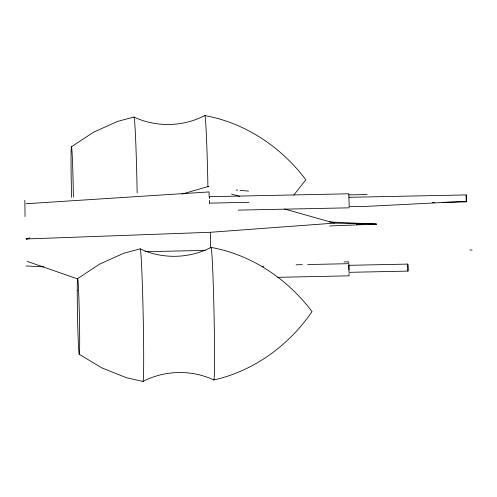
<?xml version="1.0" encoding="UTF-8"?>
<svg xmlns="http://www.w3.org/2000/svg" width="497" height="497" viewBox="0 0 497 497"><rect width="100%" height="100%" fill="white"/><g stroke="black" fill="none" stroke-linecap="round" stroke-linejoin="round"><path stroke-width="0.75" d="M349.074 273.536L349.006 275.841L277.668 277.326M442.423 202.372L466.348 201.875L466.217 194.936L348.894 197.303M208.982 195.688L209.144 191.923L26.155 203.727M209.206 197.029L209.243 196.7L348.813 193.793L349.186 206.702L367.556 206.323L466.379 201.316M349.161 207.491L349.124 207.821L238.237 210.125M348.913 267.753L348.776 265.323L407.826 264.093L407.987 267.423L407.981 271.107L348.931 272.331L348.962 270.43M407.826 264.093L407.981 271.107M466.192 194.861L466.348 201.875M293.857 195.029L305.835 179.777C281.358 147.143 245.183 122.809 204.776 115.565C183.02 126.915 156.12 127.468 133.917 117.037L117.509 121.436L93.442 132.258L71.431 146.783A37.884 0.919 88.8 0 0 71.649 197.402M77.638 278.612L99.648 264.081L123.71 253.265L140.123 248.867C162.326 259.291 189.227 258.744 210.983 247.394C251.389 254.638 287.564 278.972 312.035 311.607C288.999 345.235 253.899 371.054 213.859 379.963C191.656 369.532 164.749 370.085 142.999 381.435L126.418 377.726L101.904 367.917L79.278 354.311M27.646 238.939L26.092 238.976L29.826 237.901M182.02 194.066L208.877 186.325M262.292 266.516L263.764 266.137M26.092 238.976L210.436 232.285L334.506 223.116L376.459 224.122L329.648 225.961M348.757 194.911L367.128 194.526M209.672 203.124L249.059 202.304M432.39 202.577L434.707 202.534M356.337 224.538L363.301 224.395M368.718 224.284L376.459 224.122L329.461 221.948M145.155 251.675L205.236 250.426M344.042 261.913L348.695 261.813L348.801 262.578M296.131 264.777L302.338 264.652M307.761 264.541L348.863 263.683L348.95 269.567M26.049 265.951L43.804 266.821M236.162 189.997L237.709 190.134M240.026 190.345L248.531 191.109M469.839 249.91L472.15 250.159M231.472 194.035L239.684 196.352M284.483 208.995L334.506 223.116M27.149 261.366L77.569 278.885M209.243 196.7L209.405 198.564M209.479 200.453L209.56 203.36M349.012 268.479L349.049 270.306M210.436 232.285L210.604 248.065M24.85 200.341L25.043 216.58M210.983 247.394A66.349 1.615 88.8 0 1 213.983 311.116A66.349 1.615 88.8 0 1 213.859 379.963M140.123 248.867A66.349 1.615 88.8 0 1 143.117 312.588A66.349 1.615 88.8 0 1 142.999 381.435M71.456 146.758A37.884 0.919 88.8 0 1 73.382 196.986M204.776 115.565A66.349 1.615 88.8 0 1 207.926 186.829M133.917 117.037A66.349 1.615 88.8 0 1 137.147 192.824M77.246 290.733A37.884 0.919 88.8 0 0 79.023 353.404A37.884 0.919 88.8 0 0 79.104 305.251A37.884 0.919 88.8 0 0 77.246 290.733"/></g></svg>
